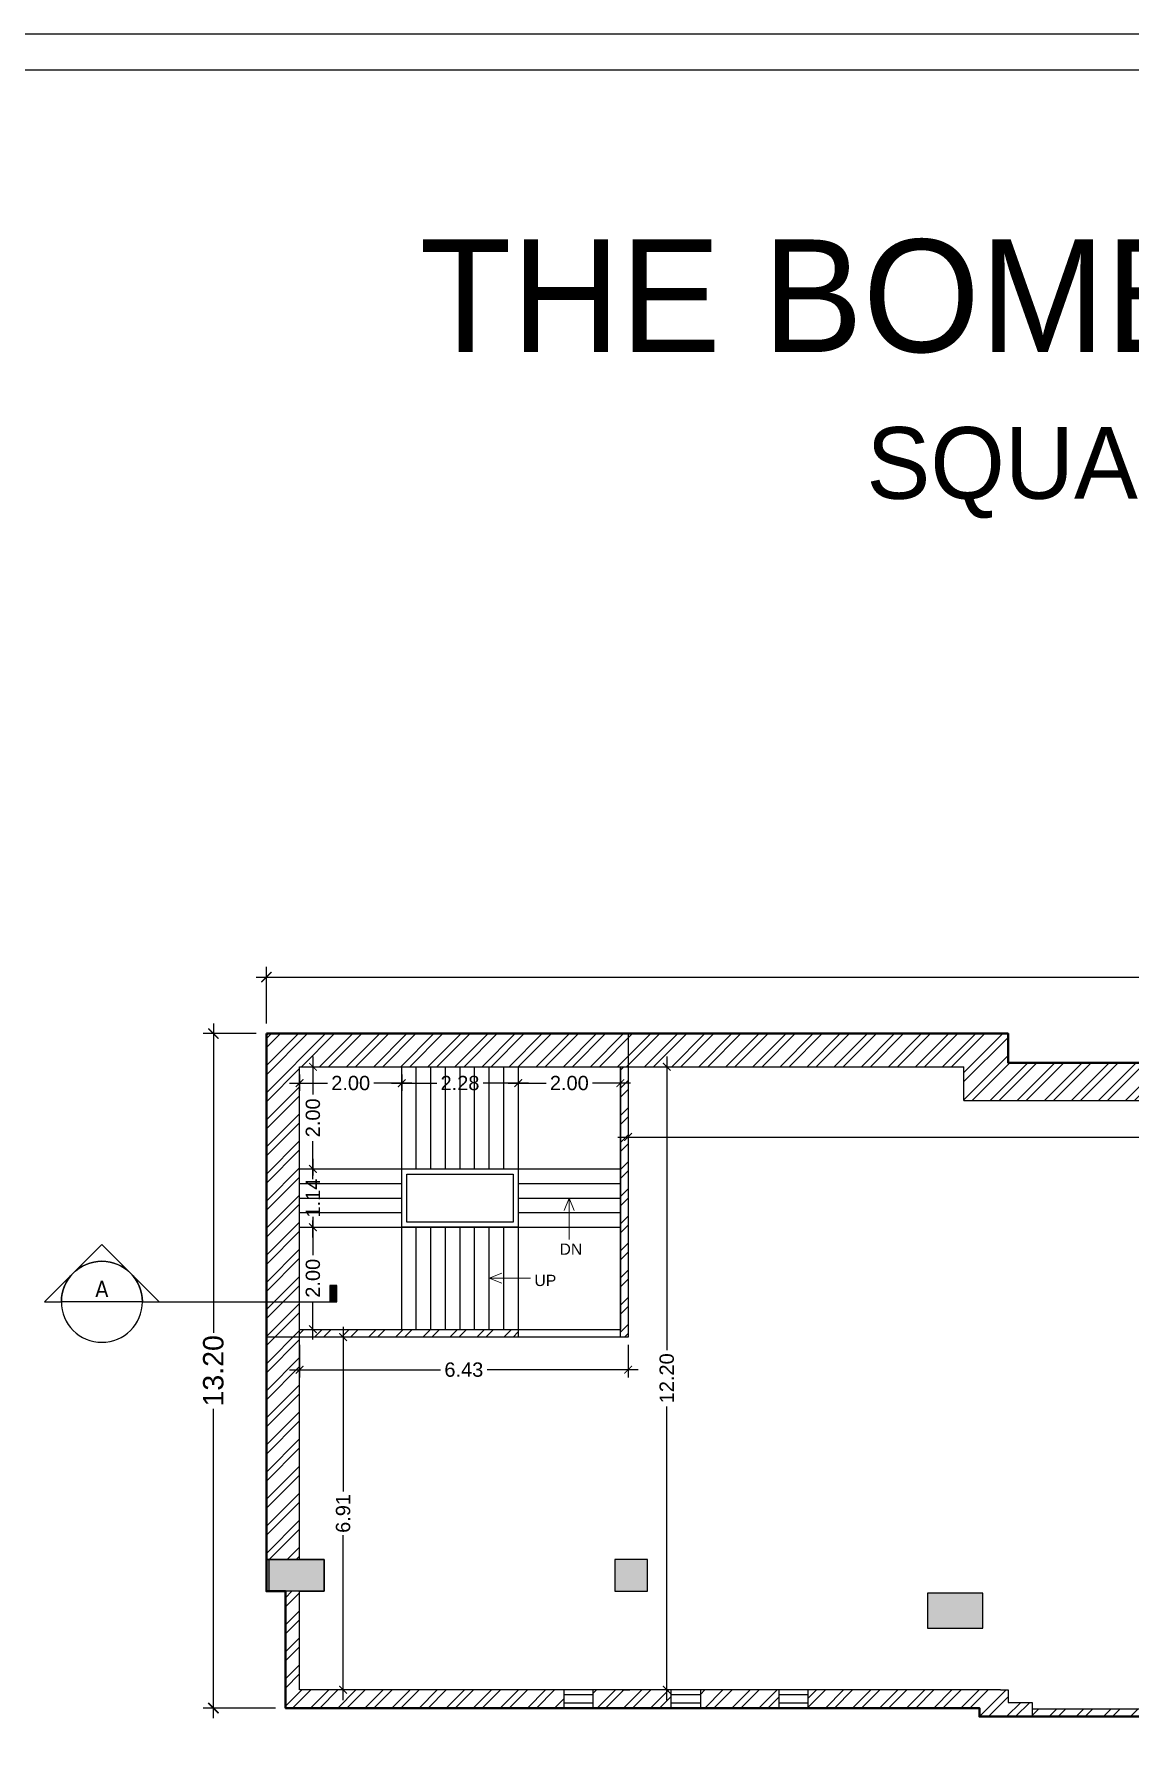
# Model space of a CAD drawing. Header units: millimetres. Extents: x -634016 to -633680, y -35980 to -35884.
# Drawn here: x -633962.78 to -633941.33, y -35917.66 to -35884.14 of the extents above; entities that cross this region are included whole.
import ezdxf
from ezdxf.enums import TextEntityAlignment as Align

# ---------------------------------------------------------------- set-up
doc = ezdxf.new("R2010")
doc.units = ezdxf.units.MM
doc.header["$LTSCALE"] = 200
doc.header["$MEASUREMENT"] = 0
doc.header["$PDMODE"] = 3
doc.layers.get('0').update_dxf_attribs({"linetype": 'CONTINUOUS'})
doc.layers.get('DEFPOINTS').update_dxf_attribs({"color": 11, "linetype": 'CONTINUOUS'})
for name, color, linetype in [('00 PRO', 3, 'CONTINUOUS'), ('COL', 253, 'CONTINUOUS'), ('FUR', 7, 'CONTINUOUS'), ('Section Line', 6, 'CONTINUOUS'), ('STAIR', 252, 'CONTINUOUS'), ('Wall', 7, 'CONTINUOUS'), ('WIN', 160, 'CONTINUOUS')]:
    doc.layers.add(name, color=color, linetype=linetype)
for name, color, linetype, lineweight in [('DIM', 11, 'CONTINUOUS', 25), ('LEGEND', 3, 'CONTINUOUS', 25), ('Text', 7, 'CONTINUOUS', 100)]:
    doc.layers.add(name, color=color, linetype=linetype, lineweight=lineweight)
doc.styles.add('Arial', font='arial.ttf')
doc.styles.add('style1', font='arial.ttf', dxfattribs={"height": 6})
doc.styles.add('Tahoma', font='tahoma.ttf')
doc.dimstyles.new('Copy of STANDARD', dxfattribs={"dimtxt": 0.4, "dimasz": 0.2, "dimexe": 0.2, "dimexo": 0.2, "dimgap": 0.09, "dimtad": 0, "dimzin": 0, "dimdsep": 46, "dimtxsty": 'Arial', "dimblk": 'ARCHTICK', "dimcen": 0.09, "dimdle": 0.2, "dimclrd": 253, "dimclre": 253, "dimclrt": 7, "dimadec": 0, "dimazin": 0, "dimtfac": 1, "dimtofl": 0, "dimtmove": 0, "dimatfit": 3, "dimldrblk": 'ARCHTICK', "dimfxl": 0.18, "dimtolj": 1, "dimtzin": 0, "dimarcsym": 0})
pattern_1 = [(45, (1751.48822, -189.03676), (-0.26516504294, 0.26516504294), []), (45, (1751.665, -189.03676), (-0.26516504294, 0.26516504294), [])]

# ---------------------------------------------------------------- blocks, each defined once
blk = doc.blocks.new('*U3')
blk.add_hatch(color=256).paths.add_polyline_path([(-1.812, 0.125), (-1.757, 0.125), (-1.757, 0), (-1.812, 0)])
at = {"color": 1, "true_color": 0xff0000}
blk.add_line((-0.313, 0), (-1.812, 0), dxfattribs=at)
blk.add_line((-0.313, 0), (0.312, 0))
blk.add_lwpolyline([(-0.313, 0), (-0.442, 0), (0, 0.442), (0.442, 0), (0.312, 0, 1)], format="xyb", close=True, dxfattribs=at)
blk.add_lwpolyline([(-1.812, 0.125), (-1.757, 0.125), (-1.757, 0), (-1.812, 0)], close=True, dxfattribs=at)
blk.add_circle((0, 0), 0.312, dxfattribs=at)
at = {"style": 'Tahoma', "flags": 8}
blk.add_attdef('VIEWNUMBER', text='', height=0.125, dxfattribs=at).set_placement((0, 0), align=Align.BOTTOM_CENTER)
blk.add_attdef('SHEETNUMBER', text='', height=0.125, dxfattribs=at).set_placement((0, -0.063), align=Align.TOP_CENTER)
blk = doc.blocks.new('_ArchTick')
at = {"color": 0, "linetype": 'ByBlock', "const_width": 0.15}
blk.add_lwpolyline([(-0.5, -0.5), (0.5, 0.5)], dxfattribs=at)
blk = doc.blocks.new('*D251')
at = {"layer": 'DEFPOINTS', "color": 0, "transparency": 16777216}
for p in [(-633958.23, -35902.593), (-633958.23, -35903.7), (-633916.317, -35904.271)]:
    blk.add_point(p, dxfattribs=at)
at = {"layer": 'DIM', "color": 253, "lineweight": -2, "transparency": 16777216}
for p, q in [((-633958.23, -35903.5), (-633958.23, -35902.393)), ((-633916.317, -35904.071), (-633916.317, -35902.393)), ((-633958.43, -35902.593), (-633938.008, -35902.593)), ((-633916.117, -35902.593), (-633936.539, -35902.593))]:
    blk.add_line(p, q, dxfattribs=at)
at = {"layer": 'DIM', "color": 253, "lineweight": -2, "transparency": 16777216, "xscale": 0.2, "yscale": 0.2, "zscale": 0.2, "rotation": 180}
blk.add_blockref('_ArchTick', (-633958.23, -35902.593), dxfattribs=at)
at = {"layer": 'DIM', "color": 253, "lineweight": -2, "transparency": 16777216, "xscale": 0.2, "yscale": 0.2, "zscale": 0.2}
blk.add_blockref('_ArchTick', (-633916.317, -35902.593), dxfattribs=at)
at = {"layer": 'DIM', "color": 7, "transparency": 16777216, "insert": (-633937.274, -35902.593), "char_height": 0.4, "attachment_point": 5, "style": 'Arial'}
blk.add_mtext('\\A1;41.91', dxfattribs=at)
blk = doc.blocks.new('*D252')
at = {"layer": 'DEFPOINTS', "color": 0, "transparency": 16777216}
for p in [(-633958.23, -35903.7), (-633959.269, -35916.902), (-633957.856, -35916.902)]:
    blk.add_point(p, dxfattribs=at)
at = {"layer": 'DIM', "color": 253, "lineweight": -2, "transparency": 16777216}
for p, q in [((-633959.269, -35903.5), (-633959.269, -35909.556)), ((-633958.43, -35903.7), (-633959.469, -35903.7)), ((-633959.269, -35917.102), (-633959.269, -35911.046)), ((-633958.056, -35916.902), (-633959.469, -35916.902))]:
    blk.add_line(p, q, dxfattribs=at)
at = {"layer": 'DIM', "color": 253, "lineweight": -2, "transparency": 16777216, "xscale": 0.2, "yscale": 0.2, "zscale": 0.2}
for p, rotation in [((-633959.269, -35903.7), 90), ((-633959.269, -35916.902), 270)]:
    blk.add_blockref('_ArchTick', p, dxfattribs=dict(at, rotation=rotation))
at = {"layer": 'DIM', "color": 7, "transparency": 16777216, "insert": (-633959.269, -35910.301), "char_height": 0.4, "attachment_point": 5, "rotation": 90, "style": 'Arial'}
blk.add_mtext('\\A1;13.20', dxfattribs=at)
blk = doc.blocks.new('*D240')
at = {"layer": 'DEFPOINTS', "color": 0, "transparency": 16777216}
for p in [(-633951.15, -35905.303), (-633951.15, -35905.724), (-633923.854, -35905.724)]:
    blk.add_point(p, dxfattribs=at)
at = {"layer": 'DIM', "color": 253, "lineweight": -2, "transparency": 16777216}
for p, q in [((-633951.15, -35905.453), (-633951.15, -35905.874)), ((-633951.35, -35905.724), (-633938.066, -35905.724)), ((-633923.654, -35905.724), (-633936.938, -35905.724))]:
    blk.add_line(p, q, dxfattribs=at)
at = {"layer": 'DIM', "color": 253, "lineweight": -2, "transparency": 16777216, "xscale": 0.15, "yscale": 0.15, "zscale": 0.15, "rotation": 180}
blk.add_blockref('_ArchTick', (-633951.15, -35905.724), dxfattribs=at)
at = {"layer": 'DIM', "color": 253, "lineweight": -2, "transparency": 16777216, "xscale": 0.15, "yscale": 0.15, "zscale": 0.15}
blk.add_blockref('_ArchTick', (-633923.854, -35905.724), dxfattribs=at)
at = {"layer": 'DIM', "color": 7, "transparency": 16777216, "insert": (-633937.502, -35905.724), "char_height": 0.28, "attachment_point": 5, "style": 'Arial'}
blk.add_mtext('\\A1;27.30', dxfattribs=at)
blk = doc.blocks.new('*D242')
at = {"layer": 'DEFPOINTS', "color": 0, "transparency": 16777216}
for p in [(-633950.393, -35904.349), (-633950.393, -35916.545), (-633950.393, -35916.545)]:
    blk.add_point(p, dxfattribs=at)
at = {"layer": 'DIM', "color": 253, "lineweight": -2, "transparency": 16777216}
for p, q in [((-633950.393, -35904.149), (-633950.393, -35909.899)), ((-633950.543, -35904.349), (-633950.543, -35904.349)), ((-633950.393, -35916.745), (-633950.393, -35910.996)), ((-633950.543, -35916.545), (-633950.543, -35916.545))]:
    blk.add_line(p, q, dxfattribs=at)
at = {"layer": 'DIM', "color": 253, "lineweight": -2, "transparency": 16777216, "xscale": 0.15, "yscale": 0.15, "zscale": 0.15}
for p, rotation in [((-633950.393, -35904.349), 90), ((-633950.393, -35916.545), 270)]:
    blk.add_blockref('_ArchTick', p, dxfattribs=dict(at, rotation=rotation))
at = {"layer": 'DIM', "color": 7, "transparency": 16777216, "insert": (-633950.393, -35910.447), "char_height": 0.28, "attachment_point": 5, "rotation": 90, "style": 'Arial'}
blk.add_mtext('\\A1;12.20', dxfattribs=at)
blk = doc.blocks.new('*D4')
at = {"layer": 'DEFPOINTS', "color": 0, "transparency": 16777216}
for p in [(-634918.319, -35969.072), (-634916.319, -35969.072), (-634916.319, -35969.392)]:
    blk.add_point(p, dxfattribs=at)
at = {"layer": 'DIM', "color": 253, "lineweight": -2, "transparency": 16777216}
for p, q in [((-634918.319, -35969.222), (-634918.319, -35969.542)), ((-634916.319, -35969.222), (-634916.319, -35969.542)), ((-634918.519, -35969.392), (-634917.775, -35969.392)), ((-634916.119, -35969.392), (-634916.863, -35969.392))]:
    blk.add_line(p, q, dxfattribs=at)
at = {"layer": 'DIM', "color": 253, "lineweight": -2, "transparency": 16777216, "xscale": 0.15, "yscale": 0.15, "zscale": 0.15, "rotation": 180}
blk.add_blockref('_ArchTick', (-634918.319, -35969.392), dxfattribs=at)
at = {"layer": 'DIM', "color": 253, "lineweight": -2, "transparency": 16777216, "xscale": 0.15, "yscale": 0.15, "zscale": 0.15}
blk.add_blockref('_ArchTick', (-634916.319, -35969.392), dxfattribs=at)
at = {"layer": 'DIM', "color": 7, "transparency": 16777216, "insert": (-634917.319, -35969.392), "char_height": 0.28, "attachment_point": 5, "style": 'Arial'}
blk.add_mtext('\\A1;2.00', dxfattribs=at)
blk = doc.blocks.new('*D5')
at = {"layer": 'DEFPOINTS', "color": 0, "transparency": 16777216}
for p in [(-634916.319, -35969.072), (-634914.039, -35969.392), (-634914.039, -35969.392)]:
    blk.add_point(p, dxfattribs=at)
at = {"layer": 'DIM', "color": 253, "lineweight": -2, "transparency": 16777216}
for p, q in [((-634916.319, -35969.222), (-634916.319, -35969.542)), ((-634916.519, -35969.392), (-634915.635, -35969.392)), ((-634913.839, -35969.392), (-634914.723, -35969.392))]:
    blk.add_line(p, q, dxfattribs=at)
at = {"layer": 'DIM', "color": 253, "lineweight": -2, "transparency": 16777216, "xscale": 0.15, "yscale": 0.15, "zscale": 0.15, "rotation": 180}
blk.add_blockref('_ArchTick', (-634916.319, -35969.392), dxfattribs=at)
at = {"layer": 'DIM', "color": 253, "lineweight": -2, "transparency": 16777216, "xscale": 0.15, "yscale": 0.15, "zscale": 0.15}
blk.add_blockref('_ArchTick', (-634914.039, -35969.392), dxfattribs=at)
at = {"layer": 'DIM', "color": 7, "transparency": 16777216, "insert": (-634915.179, -35969.392), "char_height": 0.28, "attachment_point": 5, "style": 'Arial'}
blk.add_mtext('\\A1;2.28', dxfattribs=at)
blk = doc.blocks.new('*D6')
at = {"layer": 'DEFPOINTS', "color": 0, "transparency": 16777216}
for p in [(-634914.039, -35969.392), (-634912.039, -35969.392), (-634912.039, -35969.392)]:
    blk.add_point(p, dxfattribs=at)
at = {"layer": 'DIM', "color": 253, "lineweight": -2, "transparency": 16777216}
for p, q in [((-634914.239, -35969.392), (-634913.495, -35969.392)), ((-634911.839, -35969.392), (-634912.583, -35969.392))]:
    blk.add_line(p, q, dxfattribs=at)
at = {"layer": 'DIM', "color": 253, "lineweight": -2, "transparency": 16777216, "xscale": 0.15, "yscale": 0.15, "zscale": 0.15, "rotation": 180}
blk.add_blockref('_ArchTick', (-634914.039, -35969.392), dxfattribs=at)
at = {"layer": 'DIM', "color": 253, "lineweight": -2, "transparency": 16777216, "xscale": 0.15, "yscale": 0.15, "zscale": 0.15}
blk.add_blockref('_ArchTick', (-634912.039, -35969.392), dxfattribs=at)
at = {"layer": 'DIM', "color": 7, "transparency": 16777216, "insert": (-634913.039, -35969.392), "char_height": 0.28, "attachment_point": 5, "style": 'Arial'}
blk.add_mtext('\\A1;2.00', dxfattribs=at)
blk = doc.blocks.new('*D7')
at = {"layer": 'DEFPOINTS', "color": 0, "transparency": 16777216}
for p in [(-634918.319, -35969.072), (-634918.319, -35971.072), (-634918.058, -35971.072)]:
    blk.add_point(p, dxfattribs=at)
at = {"layer": 'DIM', "color": 253, "lineweight": -2, "transparency": 16777216}
for p, q in [((-634918.058, -35968.872), (-634918.058, -35969.617)), ((-634918.169, -35969.072), (-634917.908, -35969.072)), ((-634918.058, -35971.272), (-634918.058, -35970.528)), ((-634918.169, -35971.072), (-634917.908, -35971.072))]:
    blk.add_line(p, q, dxfattribs=at)
at = {"layer": 'DIM', "color": 253, "lineweight": -2, "transparency": 16777216, "xscale": 0.15, "yscale": 0.15, "zscale": 0.15}
for p, rotation in [((-634918.058, -35969.072), 90), ((-634918.058, -35971.072), 270)]:
    blk.add_blockref('_ArchTick', p, dxfattribs=dict(at, rotation=rotation))
at = {"layer": 'DIM', "color": 7, "transparency": 16777216, "insert": (-634918.058, -35970.072), "char_height": 0.28, "attachment_point": 5, "rotation": 90, "style": 'Arial'}
blk.add_mtext('\\A1;2.00', dxfattribs=at)
blk = doc.blocks.new('*D8')
at = {"layer": 'DEFPOINTS', "color": 0, "transparency": 16777216}
for p in [(-634918.319, -35971.072), (-634918.319, -35972.212), (-634918.058, -35972.212)]:
    blk.add_point(p, dxfattribs=at)
at = {"layer": 'DIM', "color": 253, "lineweight": -2, "transparency": 16777216}
for p, q in [((-634918.058, -35970.872), (-634918.058, -35971.203)), ((-634918.169, -35971.072), (-634917.908, -35971.072)), ((-634918.169, -35972.212), (-634917.908, -35972.212)), ((-634918.058, -35972.412), (-634918.058, -35972.082))]:
    blk.add_line(p, q, dxfattribs=at)
at = {"layer": 'DIM', "color": 253, "lineweight": -2, "transparency": 16777216, "xscale": 0.15, "yscale": 0.15, "zscale": 0.15}
for p, rotation in [((-634918.058, -35971.072), 90), ((-634918.058, -35972.212), 270)]:
    blk.add_blockref('_ArchTick', p, dxfattribs=dict(at, rotation=rotation))
at = {"layer": 'DIM', "color": 7, "transparency": 16777216, "insert": (-634918.058, -35971.642), "char_height": 0.28, "attachment_point": 5, "rotation": 90, "style": 'Arial'}
blk.add_mtext('\\A1;1.14', dxfattribs=at)
blk = doc.blocks.new('*D9')
at = {"layer": 'DEFPOINTS', "color": 0, "transparency": 16777216}
for p in [(-634918.319, -35972.212), (-634918.319, -35974.212), (-634918.058, -35974.212)]:
    blk.add_point(p, dxfattribs=at)
at = {"layer": 'DIM', "color": 253, "lineweight": -2, "transparency": 16777216}
for p, q in [((-634918.169, -35972.212), (-634917.908, -35972.212)), ((-634918.058, -35972.012), (-634918.058, -35972.757)), ((-634918.058, -35974.412), (-634918.058, -35973.668)), ((-634918.169, -35974.212), (-634917.908, -35974.212))]:
    blk.add_line(p, q, dxfattribs=at)
at = {"layer": 'DIM', "color": 253, "lineweight": -2, "transparency": 16777216, "xscale": 0.15, "yscale": 0.15, "zscale": 0.15}
for p, rotation in [((-634918.058, -35972.212), 90), ((-634918.058, -35974.212), 270)]:
    blk.add_blockref('_ArchTick', p, dxfattribs=dict(at, rotation=rotation))
at = {"layer": 'DIM', "color": 7, "transparency": 16777216, "insert": (-634918.058, -35973.212), "char_height": 0.28, "attachment_point": 5, "rotation": 90, "style": 'Arial'}
blk.add_mtext('\\A1;2.00', dxfattribs=at)
blk = doc.blocks.new('*D225')
at = {"layer": 'DEFPOINTS', "color": 0, "transparency": 16777216}
for p in [(-633957.581, -35909.639), (-633951.15, -35909.639), (-633951.15, -35910.279)]:
    blk.add_point(p, dxfattribs=at)
at = {"layer": 'DIM', "color": 253, "lineweight": -2, "transparency": 16777216}
for p, q in [((-633957.581, -35909.789), (-633957.581, -35910.429)), ((-633951.15, -35909.789), (-633951.15, -35910.429)), ((-633957.781, -35910.279), (-633954.82, -35910.279)), ((-633950.95, -35910.279), (-633953.911, -35910.279))]:
    blk.add_line(p, q, dxfattribs=at)
at = {"layer": 'DIM', "color": 253, "lineweight": -2, "transparency": 16777216, "xscale": 0.15, "yscale": 0.15, "zscale": 0.15, "rotation": 180}
blk.add_blockref('_ArchTick', (-633957.581, -35910.279), dxfattribs=at)
at = {"layer": 'DIM', "color": 253, "lineweight": -2, "transparency": 16777216, "xscale": 0.15, "yscale": 0.15, "zscale": 0.15}
blk.add_blockref('_ArchTick', (-633951.15, -35910.279), dxfattribs=at)
at = {"layer": 'DIM', "color": 7, "transparency": 16777216, "insert": (-633954.366, -35910.279), "char_height": 0.28, "attachment_point": 5, "style": 'Arial'}
blk.add_mtext('\\A1;6.43', dxfattribs=at)
blk = doc.blocks.new('*D226')
at = {"layer": 'DEFPOINTS', "color": 0, "transparency": 16777216}
for p in [(-633956.693, -35909.639), (-633956.729, -35916.545), (-633956.693, -35916.545)]:
    blk.add_point(p, dxfattribs=at)
at = {"layer": 'DIM', "color": 253, "lineweight": -2, "transparency": 16777216}
for p, q in [((-633956.729, -35909.439), (-633956.729, -35912.665)), ((-633956.843, -35909.639), (-633956.879, -35909.639)), ((-633956.729, -35916.745), (-633956.729, -35913.52)), ((-633956.843, -35916.545), (-633956.879, -35916.545))]:
    blk.add_line(p, q, dxfattribs=at)
at = {"layer": 'DIM', "color": 253, "lineweight": -2, "transparency": 16777216, "xscale": 0.15, "yscale": 0.15, "zscale": 0.15}
for p, rotation in [((-633956.729, -35909.639), 90), ((-633956.729, -35916.545), 270)]:
    blk.add_blockref('_ArchTick', p, dxfattribs=dict(at, rotation=rotation))
at = {"layer": 'DIM', "color": 7, "transparency": 16777216, "insert": (-633956.729, -35913.092), "char_height": 0.28, "attachment_point": 5, "rotation": 90, "style": 'Arial'}
blk.add_mtext('\\A1;6.91', dxfattribs=at)
blk = doc.blocks.new('str 2mh')
h = blk.add_hatch()
h.set_pattern_fill('ANSI32', color=8, style=0)
h.set_pattern_definition([(45, (634918.31903, 35969.0724), (-0.26516504294, 0.26516504294), []), (45, (634918.4958, 35969.0724), (-0.26516504294, 0.26516504294), [])])
h.paths.add_polyline_path([(4.28, -5.14), (0, -5.14), (0, -5.29), (4.28, -5.29)])
for points in [[(4.28, -3.14), (2, -3.14), (2, -2), (4.28, -2)], [(4.18, -3.04), (2.1, -3.04), (2.1, -2.1), (4.18, -2.1)], [(4.28, -5.29), (0, -5.29), (0, -5.14), (4.28, -5.14)]]:
    blk.add_lwpolyline(points, close=True)
at = {"layer": 'STAIR'}
for p, q in [((2, -5.14), (2, 0)), ((2.285, -2), (2.285, 0)), ((2.57, -2), (2.57, 0)), ((2.855, -2), (2.855, 0)), ((3.14, -2), (3.14, 0)), ((3.425, -2), (3.425, 0)), ((3.71, -2), (3.71, 0)), ((3.995, -2), (3.995, 0)), ((4.28, 0), (4.28, -5.14)), ((0, -2), (6.28, -2)), ((0, -2.285), (2, -2.285)), ((4.28, -2.285), (6.28, -2.285)), ((0, -2.57), (2, -2.57)), ((4.28, -2.57), (6.28, -2.57)), ((0, -2.855), (2, -2.855)), ((4.28, -2.855), (6.28, -2.855)), ((0, -3.14), (6.28, -3.14)), ((2.285, -5.14), (2.285, -3.14)), ((2.57, -5.14), (2.57, -3.14)), ((2.855, -5.14), (2.855, -3.14)), ((3.14, -5.14), (3.14, -3.14)), ((3.425, -5.14), (3.425, -3.14)), ((3.71, -5.14), (3.71, -3.14)), ((3.995, -5.14), (3.995, -3.14))]:
    blk.add_line(p, q, dxfattribs=at)
at = {"layer": 'Text', "lineweight": 5}
for p, q in [((5.28, -2.57), (5.182, -2.816)), ((5.28, -2.57), (5.28, -3.382)), ((5.28, -2.57), (5.378, -2.816)), ((3.71, -4.14), (3.956, -4.042)), ((3.71, -4.14), (4.522, -4.14)), ((3.71, -4.14), (3.956, -4.238))]:
    blk.add_line(p, q, dxfattribs=at)
at = {"layer": 'Wall'}
for p, q in [((0, -5.14), (0, 0)), ((0, 0), (6.28, 0)), ((6.28, 0), (6.28, -5.14)), ((0, -5.14), (6.28, -5.14))]:
    blk.add_line(p, q, dxfattribs=at)
at = {"layer": 'LEGEND', "color": 7, "style": 'style1'}
for s, p in [('DN', (5.089, -3.68)), ('UP', (4.598, -4.292))]:
    blk.add_text(s, height=0.22, dxfattribs=at).set_placement(p)
at = {"layer": 'DIM'}
for base, p1, p2, picture, middle in [((2, -0.32), (0, 0), (2, 0), '*D4', (1, -0.32)), ((4.28, -0.32), (2, 0), (4.28, -0.32), '*D5', (3.14, -0.32)), ((6.28, -0.32), (4.28, -0.32), (6.28, -0.32), '*D6', (5.28, -0.32))]:
    dim = blk.add_linear_dim(base=base, p1=p1, p2=p2, dimstyle='Copy of STANDARD', override={"dimtxt": 0.28, "dimasz": 0.15, "dimexe": 0.15, "dimexo": 0.15}, dxfattribs=at)
    dim.commit()
    dim.dimension.update_dxf_attribs({"geometry": picture, "text_midpoint": middle, "insert": (634918.319, 35969.072)})
for base, p1, p2, picture, middle in [((0.261, -2), (0, 0), (0, -2), '*D7', (0.261, -1)), ((0.261, -3.14), (0, -2), (0, -3.14), '*D8', (0.261, -2.57)), ((0.261, -5.14), (0, -3.14), (0, -5.14), '*D9', (0.261, -4.14))]:
    dim = blk.add_linear_dim(base=base, p1=p1, p2=p2, angle=90, dimstyle='Copy of STANDARD', override={"dimtxt": 0.28, "dimasz": 0.15, "dimexe": 0.15, "dimexo": 0.15}, dxfattribs=at)
    dim.commit()
    dim.dimension.update_dxf_attribs({"geometry": picture, "text_midpoint": middle, "insert": (634918.319, 35969.072)})

msp = doc.modelspace()

# ---------------------------------------------------------------- hatches: boundary and pattern name
h = msp.add_hatch()
h.set_pattern_fill('ANSI32', color=8, style=0)
h.set_pattern_definition([(45, (1801.15763, -189.03676), (-0.26516504294, 0.26516504294), []), (45, (1801.3344, -189.03676), (-0.26516504294, 0.26516504294), [])])
h.paths.add_polyline_path([(-633943.711, -35904.271), (-633943.711, -35903.7), (-633958.191, -35903.7), (-633958.23, -35903.739), (-633958.23, -35913.996), (-633957.581, -35913.996), (-633957.581, -35904.349), (-633944.577, -35904.349), (-633944.577, -35905.009), (-633923.592, -35905.009), (-633923.592, -35904.271), (-633923.808, -35904.271)])
h = msp.add_hatch()
h.set_pattern_fill('ANSI32', color=8, style=0)
h.set_pattern_definition([(45, (1024.3329, -4.3209), (-0.26516504294, 0.26516504294), []), (45, (1024.50968, -4.3209), (-0.26516504294, 0.26516504294), [])])
h.paths.add_polyline_path([(-633951.15, -35909.639), (-633951.3, -35909.639), (-633951.3, -35904.349), (-633951.15, -35904.349)])
h = msp.add_hatch()
h.set_pattern_fill('ANSI32', color=8, style=0)
h.set_pattern_definition(pattern_1)
h.paths.add_polyline_path([(-633952.403, -35916.902), (-633952.403, -35916.545), (-633957.581, -35916.545), (-633957.581, -35914.616), (-633957.856, -35914.616), (-633957.856, -35916.902)])
h = msp.add_hatch()
h.set_pattern_fill('ANSI32', color=8, style=0)
h.set_pattern_definition(pattern_1)
h.paths.add_polyline_path([(-633944.272, -35916.902), (-633944.272, -35917.067), (-633943.239, -35917.067), (-633943.239, -35916.791), (-633943.711, -35916.791), (-633943.711, -35916.545), (-633943.859, -35916.545), (-633946.023, -35916.545), (-633947.629, -35916.545), (-633947.629, -35916.902), (-633946.023, -35916.902)])
h = msp.add_hatch()
h.set_pattern_fill('ANSI32', color=8, style=0)
h.set_pattern_definition([(45, (1436.21362, -4.51396), (-0.26516504294, 0.26516504294), []), (45, (1436.3904, -4.51396), (-0.26516504294, 0.26516504294), [])])
h.paths.add_polyline_path([(-633937.904, -35916.917), (-633943.239, -35916.917), (-633943.239, -35917.067), (-633937.904, -35917.067)])

# ---------------------------------------------------------------- linework, layer by layer
at = {"color": 8}
for p, q in [((-633958.23, -35903.739), (-633958.191, -35903.7)), ((-633951.842, -35916.619), (-633951.768, -35916.545)), ((-633951.753, -35916.902), (-633951.396, -35916.545)), ((-633951.594, -35916.902), (-633951.237, -35916.545)), ((-633951.241, -35916.902), (-633950.884, -35916.545)), ((-633951.064, -35916.902), (-633950.707, -35916.545)), ((-633950.71, -35916.902), (-633950.353, -35916.545)), ((-633949.735, -35916.634), (-633949.646, -35916.545)), ((-633949.65, -35916.902), (-633949.293, -35916.545)), ((-633949.473, -35916.902), (-633949.116, -35916.545)), ((-633949.119, -35916.902), (-633948.762, -35916.545)), ((-633948.943, -35916.902), (-633948.586, -35916.545)), ((-633948.589, -35916.902), (-633948.232, -35916.545)), ((-633950.534, -35916.902), (-633950.306, -35916.675)), ((-633948.412, -35916.902), (-633948.19, -35916.68))]:
    msp.add_line(p, q, dxfattribs=at)
for points in [[(-633851.567, -35977.469), (-633851.567, -35884.139), (-634016.395, -35884.139), (-634016.395, -35977.469)], [(-633852.268, -35976.767), (-633852.268, -35884.84), (-634015.694, -35884.84), (-634015.694, -35976.767)], [(-633951.15, -35909.639), (-633951.3, -35909.639), (-633951.3, -35904.349), (-633951.15, -35904.349)]]:
    msp.add_lwpolyline(points, close=True)
at = {"layer": '00 PRO', "lineweight": 40}
msp.add_lwpolyline([(-633958.23, -35903.7), (-633958.23, -35914.616), (-633957.856, -35914.616), (-633957.856, -35916.902), (-633944.272, -35916.902), (-633944.272, -35917.067), (-633916.317, -35917.067), (-633916.317, -35915.354), (-633916.317, -35915.354), (-633916.317, -35915.187), (-633916.317, -35915.187), (-633916.317, -35915.187), (-633916.317, -35915.187), (-633916.317, -35906.525), (-633916.317, -35904.271), (-633943.711, -35904.271), (-633943.711, -35903.7), (-633958.23, -35903.7)], dxfattribs=at)
at = {"layer": 'COL'}
for p, q in [((-633957.581, -35913.996), (-633958.23, -35913.996)), ((-633958.175, -35914.616), (-633958.175, -35913.996))]:
    msp.add_line(p, q, dxfattribs=at)
for points in [[(-633957.098, -35914.616), (-633958.23, -35914.616), (-633958.23, -35913.996), (-633957.098, -35913.996)], [(-633951.409, -35914.616), (-633950.769, -35914.616), (-633950.769, -35913.996), (-633951.409, -35913.996)], [(-633945.291, -35915.335), (-633944.208, -35915.335), (-633944.208, -35914.655), (-633945.291, -35914.655)]]:
    msp.add_lwpolyline(points, close=True, dxfattribs=at)
for points in [[(-633958.23, -35913.996), (-633957.098, -35913.996), (-633958.23, -35914.616), (-633957.098, -35914.616)], [(-633951.409, -35913.996), (-633950.769, -35913.996), (-633951.409, -35914.616), (-633950.769, -35914.616)], [(-633945.291, -35914.655), (-633944.208, -35914.655), (-633945.291, -35915.335), (-633944.208, -35915.335)]]:
    msp.add_solid(points, dxfattribs=at)
at = {"layer": 'DEFPOINTS'}
msp.add_lwpolyline([(-633958.23, -35903.7), (-633951.15, -35903.7), (-633951.15, -35909.639), (-633958.23, -35909.639)], close=True, dxfattribs=at)
at = {"layer": 'FUR'}
for p, q in [((-633946.023, -35916.902), (-633947.629, -35916.902)), ((-633943.239, -35916.917), (-633937.904, -35916.917)), ((-633943.239, -35917.067), (-633937.904, -35917.067))]:
    msp.add_line(p, q, dxfattribs=at)
at = {"layer": 'Wall'}
for p, q in [((-633958.23, -35903.7), (-633943.711, -35903.7)), ((-633958.23, -35914.616), (-633958.23, -35903.7)), ((-633958.23, -35914.616), (-633958.23, -35903.7)), ((-633943.711, -35904.271), (-633943.711, -35903.7)), ((-633957.581, -35913.996), (-633957.581, -35904.349)), ((-633957.581, -35904.349), (-633944.577, -35904.349)), ((-633944.577, -35905.009), (-633944.577, -35904.349)), ((-633943.711, -35904.271), (-633923.592, -35904.271)), ((-633944.577, -35905.009), (-633923.592, -35905.009)), ((-633957.098, -35913.996), (-633957.581, -35913.996)), ((-633957.098, -35914.616), (-633957.098, -35913.996)), ((-633950.769, -35913.996), (-633951.409, -35913.996)), ((-633951.409, -35913.996), (-633951.409, -35914.616)), ((-633950.769, -35914.616), (-633950.769, -35913.996)), ((-633957.856, -35916.902), (-633957.856, -35914.616)), ((-633957.581, -35916.545), (-633957.581, -35914.616)), ((-633957.581, -35914.616), (-633957.098, -35914.616)), ((-633951.409, -35914.616), (-633950.769, -35914.616)), ((-633944.208, -35914.655), (-633945.291, -35914.655)), ((-633945.291, -35914.655), (-633945.291, -35915.335)), ((-633944.208, -35915.335), (-633944.208, -35914.655)), ((-633945.291, -35915.335), (-633944.208, -35915.335)), ((-633952.403, -35916.545), (-633957.581, -35916.545)), ((-633951.265, -35916.545), (-633953.43, -35916.545)), ((-633952.403, -35916.902), (-633952.403, -35916.545)), ((-633950.306, -35916.545), (-633951.842, -35916.545)), ((-633951.842, -35916.545), (-633951.842, -35916.902)), ((-633951.265, -35916.545), (-633951.118, -35916.545)), ((-633950.306, -35916.902), (-633950.306, -35916.545)), ((-633948.19, -35916.545), (-633949.735, -35916.545)), ((-633949.735, -35916.545), (-633949.735, -35916.902)), ((-633948.19, -35916.902), (-633948.19, -35916.545)), ((-633946.023, -35916.545), (-633947.629, -35916.545)), ((-633947.629, -35916.545), (-633947.629, -35916.902)), ((-633943.859, -35916.545), (-633946.023, -35916.545)), ((-633943.859, -35916.545), (-633943.711, -35916.545)), ((-633943.711, -35916.545), (-633943.711, -35916.791)), ((-633952.403, -35916.902), (-633957.856, -35916.902)), ((-633951.679, -35916.902), (-633953.43, -35916.902)), ((-633950.306, -35916.902), (-633951.842, -35916.902)), ((-633948.19, -35916.902), (-633949.735, -35916.902)), ((-633944.272, -35916.902), (-633946.023, -35916.902)), ((-633944.272, -35917.067), (-633944.272, -35916.902)), ((-633943.711, -35916.791), (-633943.239, -35916.791)), ((-633943.239, -35916.791), (-633943.239, -35917.067)), ((-633943.239, -35917.067), (-633944.272, -35917.067))]:
    msp.add_line(p, q, dxfattribs=at)
msp.add_lwpolyline([(-633957.098, -35914.616), (-633958.23, -35914.616), (-633958.23, -35913.996), (-633957.098, -35913.996)], close=True, dxfattribs=at)
at = {"layer": 'WIN'}
for p, q in [((-633951.842, -35916.545), (-633952.403, -35916.545)), ((-633949.735, -35916.545), (-633950.306, -35916.545)), ((-633947.629, -35916.545), (-633948.19, -35916.545)), ((-633951.842, -35916.644), (-633952.403, -35916.644)), ((-633951.842, -35916.804), (-633952.403, -35916.804)), ((-633951.842, -35916.902), (-633952.403, -35916.902)), ((-633949.735, -35916.644), (-633950.306, -35916.644)), ((-633949.735, -35916.804), (-633950.306, -35916.804)), ((-633949.735, -35916.902), (-633950.306, -35916.902)), ((-633947.629, -35916.644), (-633948.19, -35916.644)), ((-633947.629, -35916.804), (-633948.19, -35916.804)), ((-633947.629, -35916.902), (-633948.19, -35916.902))]:
    msp.add_line(p, q, dxfattribs=at)

# ---------------------------------------------------------------- block references
msp.add_blockref('str 2mh', (-633957.581, -35904.349))
at = {"layer": 'Section Line'}
ref = msp.add_blockref('*U3', (-633961.452, -35908.949), dxfattribs=dict(at, xscale=-2.540000000037252, yscale=2.540000000037252, zscale=2.54))
ref.add_attrib('VIEWNUMBER', 'A', dxfattribs={"layer": '0', "height": 0.318, "style": 'Tahoma'}).set_placement((-633961.452, -35908.949), align=Align.BOTTOM_CENTER)

# ---------------------------------------------------------------- texts
at = {"layer": 'Text', "linetype": 'Continuous', "insert": (-633933.981, -35888.156), "char_height": 2.20317, "width": 102.98237, "attachment_point": 2}
msp.add_mtext('{\\fCentury Gothic|b0|i0|c0|p34;THE BOMBAY GYMKHANA\\H0.76384x; LTD.\\P\\H0.83334x;SQUASH COURT BUILDING, \\H2.36889x; \\H0.42214x;\\PM U M B A I   \\H1.20871x; }', dxfattribs=at)

# ---------------------------------------------------------------- dimensions: what is measured, and where the dimension line sits
at = {"layer": 'DIM'}
for base, p1, p2, angle, picture, middle in [((-633958.23, -35902.593), (-633916.317, -35904.271), (-633958.23, -35903.7), 180, '*D251', (-633937.274, -35902.593)), ((-633959.269, -35916.902), (-633958.23, -35903.7), (-633957.856, -35916.902), 270, '*D252', (-633959.269, -35910.301))]:
    dim = msp.add_linear_dim(base=base, p1=p1, p2=p2, angle=angle, dimstyle='Copy of STANDARD', dxfattribs=at)
    dim.commit()
    dim.dimension.update_dxf_attribs({"geometry": picture, "text_midpoint": middle})
for base, p1, p2, picture, middle in [((-633950.393, -35916.545), (-633950.393, -35904.349), (-633950.393, -35916.545), '*D242', (-633950.393, -35910.447)), ((-633956.729, -35916.545), (-633956.693, -35909.639), (-633956.693, -35916.545), '*D226', (-633956.729, -35913.092))]:
    dim = msp.add_linear_dim(base=base, p1=p1, p2=p2, angle=90, dimstyle='Copy of STANDARD', override={"dimtxt": 0.28, "dimasz": 0.15, "dimexe": 0.15, "dimexo": 0.15}, dxfattribs=at)
    dim.commit()
    dim.dimension.update_dxf_attribs({"geometry": picture, "text_midpoint": middle})
for base, p1, p2, picture, middle in [((-633951.15, -35905.724), (-633923.854, -35905.724), (-633951.15, -35905.303), '*D240', (-633937.502, -35905.724)), ((-633951.15, -35910.279), (-633957.581, -35909.639), (-633951.15, -35909.639), '*D225', (-633954.366, -35910.279))]:
    dim = msp.add_linear_dim(base=base, p1=p1, p2=p2, dimstyle='Copy of STANDARD', override={"dimtxt": 0.28, "dimasz": 0.15, "dimexe": 0.15, "dimexo": 0.15}, dxfattribs=at)
    dim.commit()
    dim.dimension.update_dxf_attribs({"geometry": picture, "text_midpoint": middle})

doc.saveas('drawing.dxf')
